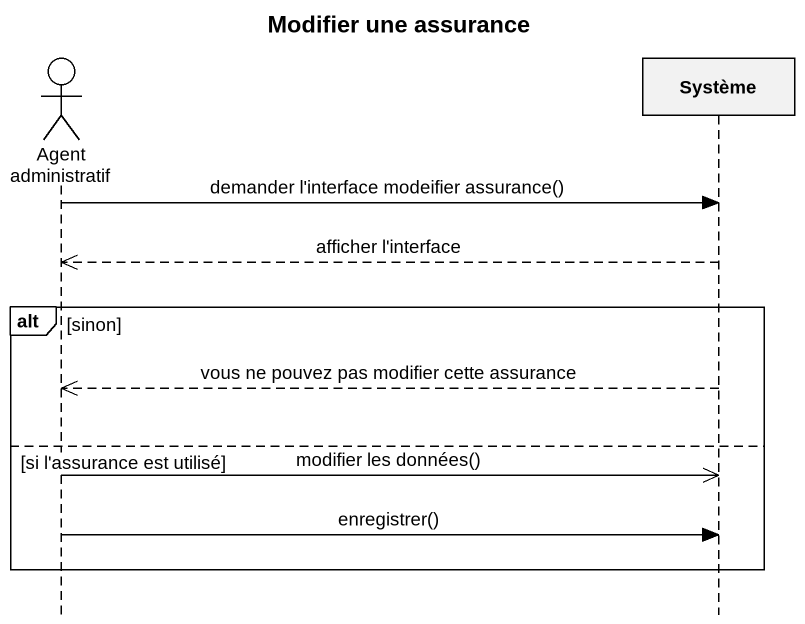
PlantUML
@startuml
title Modifier une assurance
hide footbox
actor "Agent administratif" as Agent_administratif
participant Système

Agent_administratif -> Système : demander l'interface modeifier assurance()
Système -->> Agent_administratif : afficher l'interface
alt sinon
  Système -->> Agent_administratif : vous ne pouvez pas modifier cette assurance
else si l'assurance est utilisé
  Agent_administratif ->> Système : modifier les données()
  Agent_administratif -> Système : enregistrer()
end
@enduml
